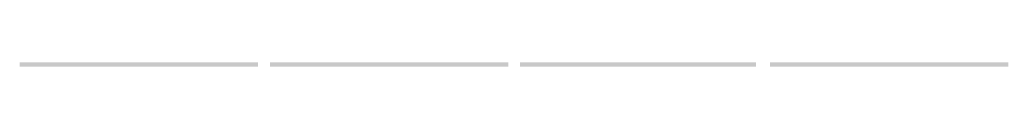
# Model space of a CAD drawing. Header units: millimetres. Extents: x -187347 to 135007, y -6415 to 292048.
# Drawn here: x -14471 to 9244, y 159879 to 159978 of the extents above; entities that cross this region are included whole.
import ezdxf

# ---------------------------------------------------------------- set-up
doc = ezdxf.new("R2010")
doc.units = ezdxf.units.MM
doc.header["$LTSCALE"] = 100
doc.layers.add('A-WALL-PATT', color=7, linetype='Continuous', lineweight=5)

msp = doc.modelspace()

# ---------------------------------------------------------------- hatches: boundary and pattern name
at = {"layer": 'A-WALL-PATT'}
h = msp.add_hatch(dxfattribs=at)
h.set_pattern_fill('FP_1015', color=256, angle=67.38013, style=0, pattern_type=2)
h.set_pattern_definition([(67.3801, (-11609.008, 159898.393), (0.00031, 50.79954), [13.208, -647.192]), (67.3801, (-11558.208, 159898.392), (0.00031, 50.79954), [13.208, -647.192]), (67.3801, (-11507.407, 159898.393), (0.00031, 50.79954), [13.208, -647.192]), (67.3801, (-11456.608, 159898.392), (0.00031, 50.79954), [13.208, -647.192]), (67.3801, (-11405.808, 159898.393), (0.00031, 50.79954), [13.208, -647.192]), (112.2491, (-11566.335, 159898.392), (0.00024, 50.80037), [12.075, -1195.427]), (112.2491, (-11515.536, 159898.393), (0.00024, 50.80037), [12.075, -1195.427]), (112.2491, (-11464.736, 159898.392), (0.00024, 50.80037), [12.075, -1195.427]), (112.2491, (-11413.936, 159898.393), (0.00024, 50.80037), [12.075, -1195.427]), (112.2491, (-11363.136, 159898.392), (0.00024, 50.80037), [12.075, -1195.427]), (112.2491, (-11312.336, 159898.393), (0.00024, 50.80037), [12.075, -1195.427]), (112.24913, (-11261.536, 159898.393), (0.00024, 50.80037), [12.075, -1195.427]), (112.24913, (-11210.736, 159898.392), (0.00024, 50.80037), [12.075, -1195.427]), (112.24913, (-11159.936, 159898.393), (0.00024, 50.80037), [12.075, -1195.427]), (247.7511, (-11579.036, 159909.569), (-0.00048, 50.80037), [12.075, -1195.427]), (247.7511, (-11528.236, 159909.568), (-0.00048, 50.80037), [12.075, -1195.427]), (247.7511, (-11477.435, 159909.569), (-0.00048, 50.80037), [12.075, -1195.427]), (247.7511, (-11426.636, 159909.568), (-0.00048, 50.80037), [12.075, -1195.427]), (247.7511, (-11375.836, 159909.569), (-0.00048, 50.80037), [12.075, -1195.427]), (247.7511, (-11325.035, 159909.568), (-0.00048, 50.80037), [12.075, -1195.427]), (247.75113, (-11274.236, 159909.569), (-0.00048, 50.80037), [12.075, -1195.427]), (247.75113, (-11223.436, 159909.568), (-0.00048, 50.80037), [12.075, -1195.427]), (247.75113, (-11172.636, 159909.569), (-0.00048, 50.80037), [12.075, -1195.427]), (292.6201, (-11596.816, 159910.584), (-0.00055, 50.79954), [13.208, -647.192]), (292.6201, (-11546.016, 159910.585), (-0.00055, 50.79954), [13.208, -647.192]), (292.6201, (-11495.215, 159910.584), (-0.00055, 50.79954), [13.208, -647.192]), (292.6201, (-11444.416, 159910.585), (-0.00055, 50.79954), [13.208, -647.192]), (292.6201, (-11393.616, 159910.584), (-0.00055, 50.79954), [13.208, -647.192]), (81.87013, (-11611.548, 159889.756), (-6.9e-05, 50.799541), [3.592, -355.618]), (68.1986, (-11611.04, 159893.312), (-0.00019, 50.80049), [5.471, -268.095]), (68.1986, (-11560.24, 159893.313), (-0.00019, 50.80049), [5.471, -268.095]), (291.8011, (-11591.736, 159898.393), (0.00043, 50.80049), [5.471, -268.095]), (291.8011, (-11540.936, 159898.392), (0.00043, 50.80049), [5.471, -268.095]), (278.13013, (-11589.704, 159893.312), (-0.00017, 50.799541), [3.592, -355.618]), (278.13013, (-11611.548, 159889.756), (-0.00017, 50.799541), [3.592, -355.618]), (296.5651, (-11611.04, 159886.2), (-0.00052, 50.79989), [3.408, -110.184]), (315.0001, (-11609.515, 159883.153), (-0.0001, 50.79997), [3.592, -68.25]), (326.3101, (-11606.976, 159880.612), (-0.00046, 50.8), [1.832, -181.33]), (326.3101, (-11556.176, 159880.613), (-0.00046, 50.8), [1.832, -181.33]), (326.3101, (-11505.376, 159880.612), (-0.00046, 50.8), [1.832, -181.33]), (341.5651, (-11605.45, 159879.596), (0.00024, 50.7998), [1.676, -158.967]), (341.5651, (-11554.65, 159879.597), (0.00024, 50.7998), [1.676, -158.967]), (341.5651, (-11503.85, 159879.596), (0.00024, 50.7998), [1.676, -158.967]), (341.5651, (-11603.928, 159879.09), (0.00024, 50.7998), [1.676, -158.967]), (341.5651, (-11553.13, 159879.09), (0.00024, 50.7998), [1.676, -158.967]), (341.5651, (-11502.33, 159879.09), (0.00024, 50.7998), [1.676, -158.967]), (0.0001, (-11602.404, 159878.58), (-0.0001, 50.8), [4.064, -46.736]), (18.4351, (-11598.34, 159878.58), (-0.0005, 50.7998), [1.676, -158.967]), (18.4351, (-11547.54, 159878.58), (-0.0005, 50.7998), [1.676, -158.967]), (18.4351, (-11496.74, 159878.58), (-0.0005, 50.7998), [1.676, -158.967]), (18.4351, (-11596.816, 159879.09), (-0.0005, 50.7998), [1.676, -158.967]), (18.4351, (-11546.016, 159879.09), (-0.0005, 50.7998), [1.676, -158.967]), (18.4351, (-11495.216, 159879.09), (-0.0005, 50.7998), [1.676, -158.967]), (33.6901, (-11595.29, 159879.596), (0.0002, 50.8), [1.832, -181.33]), (33.6901, (-11544.49, 159879.597), (0.0002, 50.8), [1.832, -181.33]), (33.6901, (-11493.69, 159879.596), (0.0002, 50.8), [1.832, -181.33]), (45.0001, (-11593.768, 159880.612), (-0.0001, 50.79997), [3.592, -68.25]), (63.4351, (-11591.228, 159883.153), (0.00028, 50.79989), [3.408, -110.184]), (81.87013, (-11589.704, 159886.2), (-6.9e-05, 50.799541), [3.592, -355.618]), (81.87013, (-11586.148, 159889.757), (-6.9e-05, 50.799541), [3.592, -355.618]), (68.1986, (-11585.64, 159893.312), (-0.00019, 50.80049), [5.471, -268.095]), (68.1986, (-11534.84, 159893.313), (-0.00019, 50.80049), [5.471, -268.095]), (291.8011, (-11566.335, 159898.392), (0.00043, 50.80049), [5.471, -268.095]), (291.8011, (-11515.536, 159898.393), (0.00043, 50.80049), [5.471, -268.095]), (278.13013, (-11564.304, 159893.313), (-0.00017, 50.799541), [3.592, -355.618]), (278.13013, (-11586.148, 159889.757), (-0.00017, 50.799541), [3.592, -355.618]), (296.5651, (-11585.64, 159886.2), (-0.00052, 50.79989), [3.408, -110.184]), (315.0001, (-11584.116, 159883.152), (-0.0001, 50.79997), [3.592, -68.25]), (326.3101, (-11581.576, 159880.612), (-0.00046, 50.8), [1.832, -181.33]), (326.3101, (-11530.775, 159880.613), (-0.00046, 50.8), [1.832, -181.33]), (326.3101, (-11479.976, 159880.612), (-0.00046, 50.8), [1.832, -181.33]), (341.5651, (-11580.05, 159879.597), (0.00024, 50.7998), [1.676, -158.967]), (341.5651, (-11529.25, 159879.596), (0.00024, 50.7998), [1.676, -158.967]), (341.5651, (-11478.45, 159879.597), (0.00024, 50.7998), [1.676, -158.967]), (341.5651, (-11578.53, 159879.09), (0.00024, 50.7998), [1.676, -158.967]), (341.5651, (-11527.73, 159879.09), (0.00024, 50.7998), [1.676, -158.967]), (341.5651, (-11476.927, 159879.09), (0.00024, 50.7998), [1.676, -158.967]), (0.0001, (-11577.004, 159878.58), (-0.0001, 50.8), [4.064, -46.736]), (18.4351, (-11572.94, 159878.58), (-0.0005, 50.7998), [1.676, -158.967]), (18.4351, (-11522.14, 159878.58), (-0.0005, 50.7998), [1.676, -158.967]), (18.4351, (-11471.34, 159878.58), (-0.0005, 50.7998), [1.676, -158.967]), (18.4351, (-11571.416, 159879.09), (-0.0005, 50.7998), [1.676, -158.967]), (18.4351, (-11520.616, 159879.09), (-0.0005, 50.7998), [1.676, -158.967]), (18.4351, (-11469.815, 159879.09), (-0.0005, 50.7998), [1.676, -158.967]), (33.6901, (-11569.892, 159879.596), (0.0002, 50.8), [1.832, -181.33]), (33.6901, (-11519.09, 159879.597), (0.0002, 50.8), [1.832, -181.33]), (33.6901, (-11468.29, 159879.596), (0.0002, 50.8), [1.832, -181.33]), (45.0001, (-11568.37, 159880.612), (-0.0001, 50.79997), [3.592, -68.25]), (63.4351, (-11565.828, 159883.153), (0.00028, 50.79989), [3.408, -110.184]), (81.87013, (-11564.304, 159886.201), (-6.9e-05, 50.799541), [3.592, -355.618]), (81.87013, (-11598.848, 159918.205), (-6.9e-05, 50.799541), [3.592, -355.618]), (63.4351, (-11598.34, 159921.76), (0.00028, 50.79989), [3.408, -110.184]), (45.0001, (-11596.816, 159924.81), (-0.0001, 50.79997), [3.592, -68.25]), (33.6901, (-11594.276, 159927.35), (0.0002, 50.8), [1.832, -181.33]), (33.6901, (-11543.476, 159927.35), (0.0002, 50.8), [1.832, -181.33]), (33.6901, (-11492.676, 159927.35), (0.0002, 50.8), [1.832, -181.33]), (18.4351, (-11592.75, 159928.365), (-0.0005, 50.7998), [1.676, -158.967]), (18.4351, (-11541.95, 159928.364), (-0.0005, 50.7998), [1.676, -158.967]), (18.4351, (-11491.15, 159928.365), (-0.0005, 50.7998), [1.676, -158.967]), (18.4351, (-11591.23, 159928.873), (-0.0005, 50.7998), [1.676, -158.967]), (18.4351, (-11540.427, 159928.87), (-0.0005, 50.7998), [1.676, -158.967]), (18.4351, (-11489.628, 159928.873), (-0.0005, 50.7998), [1.676, -158.967]), (0.0001, (-11589.703, 159929.38), (-0.0001, 50.8), [4.064, -46.736]), (341.5651, (-11585.64, 159929.38), (0.00024, 50.7998), [1.676, -158.967]), (341.5651, (-11534.84, 159929.38), (0.00024, 50.7998), [1.676, -158.967]), (341.5651, (-11484.04, 159929.38), (0.00024, 50.7998), [1.676, -158.967]), (341.5651, (-11584.116, 159928.872), (0.00024, 50.7998), [1.676, -158.967]), (341.5651, (-11533.316, 159928.873), (0.00024, 50.7998), [1.676, -158.967]), (341.5651, (-11482.516, 159928.87), (0.00024, 50.7998), [1.676, -158.967]), (326.3101, (-11582.592, 159928.364), (-0.00046, 50.8), [1.832, -181.33]), (326.3101, (-11531.79, 159928.365), (-0.00046, 50.8), [1.832, -181.33]), (326.3101, (-11480.99, 159928.364), (-0.00046, 50.8), [1.832, -181.33]), (315.0001, (-11581.068, 159927.35), (-0.0001, 50.79997), [3.592, -68.25]), (296.5651, (-11578.528, 159924.809), (-0.00052, 50.79989), [3.408, -110.184]), (278.13013, (-11577.004, 159921.761), (-0.00017, 50.799541), [3.592, -355.618]), (278.13013, (-11598.848, 159918.205), (-0.00017, 50.799541), [3.592, -355.618]), (290.5561, (-11598.34, 159914.649), (-0.00031, 50.80042), [4.34, -429.695]), (290.5561, (-11547.54, 159914.649), (-0.00031, 50.80042), [4.34, -429.695]), (290.55613, (-11496.74, 159914.648), (-0.00031, 50.80042), [4.34, -429.695]), (68.1986, (-11579.036, 159909.569), (-0.00019, 50.80049), [5.471, -268.095]), (68.1986, (-11528.236, 159909.568), (-0.00019, 50.80049), [5.471, -268.095]), (81.87013, (-11577.0035, 159914.649), (-6.9e-05, 50.799541), [3.592, -355.618]), (0.0001, (-11613.07, 159929.38), (-0.0001, 50.8), [2.032, -48.768]), (341.5651, (-11611.04, 159929.38), (0.00024, 50.7998), [1.676, -158.967]), (341.5651, (-11560.24, 159929.38), (0.00024, 50.7998), [1.676, -158.967]), (341.5651, (-11509.44, 159929.38), (0.00024, 50.7998), [1.676, -158.967]), (341.5651, (-11609.516, 159928.873), (0.00024, 50.7998), [1.676, -158.967]), (341.5651, (-11558.716, 159928.87), (0.00024, 50.7998), [1.676, -158.967]), (341.5651, (-11507.915, 159928.873), (0.00024, 50.7998), [1.676, -158.967]), (326.3101, (-11607.99, 159928.364), (-0.00046, 50.8), [1.832, -181.33]), (326.3101, (-11557.19, 159928.365), (-0.00046, 50.8), [1.832, -181.33]), (326.3101, (-11506.39, 159928.364), (-0.00046, 50.8), [1.832, -181.33]), (315.0001, (-11606.468, 159927.348), (-0.0001, 50.79997), [3.592, -68.25]), (296.5651, (-11603.928, 159924.809), (-0.00052, 50.79989), [3.408, -110.184]), (278.13013, (-11602.404, 159921.76), (-0.00017, 50.799541), [3.592, -355.618]), (69.4441, (-11603.928, 159910.585), (7e-05, 50.80042), [4.34, -429.695]), (69.4441, (-11553.128, 159910.584), (7e-05, 50.80042), [4.34, -429.695]), (69.44413, (-11502.327, 159910.585), (7e-05, 50.80042), [4.34, -429.695]), (81.87013, (-11602.404, 159914.648), (-6.9e-05, 50.799541), [3.592, -355.618]), (81.87013, (-11573.4474, 159918.2045), (-6.9e-05, 50.799541), [3.592, -355.618]), (63.4351, (-11572.94, 159921.76), (0.00028, 50.79989), [3.408, -110.184]), (45.0001, (-11571.416, 159924.81), (-0.0001, 50.79997), [3.592, -68.25]), (33.6901, (-11568.876, 159927.35), (0.0002, 50.8), [1.832, -181.33]), (33.6901, (-11518.076, 159927.35), (0.0002, 50.8), [1.832, -181.33]), (33.6901, (-11467.275, 159927.35), (0.0002, 50.8), [1.832, -181.33]), (18.4351, (-11567.35, 159928.365), (-0.0005, 50.7998), [1.676, -158.967]), (18.4351, (-11516.55, 159928.364), (-0.0005, 50.7998), [1.676, -158.967]), (18.4351, (-11465.75, 159928.365), (-0.0005, 50.7998), [1.676, -158.967]), (18.4351, (-11565.83, 159928.873), (-0.0005, 50.7998), [1.676, -158.967]), (18.4351, (-11515.03, 159928.87), (-0.0005, 50.7998), [1.676, -158.967]), (18.4351, (-11464.23, 159928.873), (-0.0005, 50.7998), [1.676, -158.967]), (0.0001, (-11564.304, 159929.38), (-0.0001, 50.8), [2.032, -48.768]), (278.13013, (-11573.4474, 159918.2045), (-0.00017, 50.799541), [3.592, -355.618]), (291.8011, (-11572.94, 159914.649), (0.00043, 50.80049), [5.471, -268.095]), (291.8011, (-11522.14, 159914.648), (0.00043, 50.80049), [5.471, -268.095])])
h.paths.add_polyline_path([(-14470.6, 159879.4), (-8756.4, 159879.4), (-8756.4, 159977.8), (-14470.6, 159977.8), (-14470.6, 159948.5)])
h = msp.add_hatch(dxfattribs=at)
h.set_pattern_fill('FP_1014', color=256, angle=67.38013, style=0, pattern_type=2)
h.set_pattern_definition([(67.3801, (-5606.508, 159898.393), (0.00031, 50.79954), [13.208, -647.192]), (67.3801, (-5555.708, 159898.392), (0.00031, 50.79954), [13.208, -647.192]), (67.3801, (-5504.908, 159898.393), (0.00031, 50.79954), [13.208, -647.192]), (67.3801, (-5454.108, 159898.392), (0.00031, 50.79954), [13.208, -647.192]), (67.3801, (-5403.308, 159898.393), (0.00031, 50.79954), [13.208, -647.192]), (112.2491, (-5563.836, 159898.392), (0.00024, 50.80037), [12.075, -1195.427]), (112.2491, (-5513.036, 159898.393), (0.00024, 50.80037), [12.075, -1195.427]), (112.2491, (-5462.236, 159898.393), (0.00024, 50.80037), [12.075, -1195.427]), (112.2491, (-5411.436, 159898.392), (0.00024, 50.80037), [12.075, -1195.427]), (112.2491, (-5360.636, 159898.393), (0.00024, 50.80037), [12.075, -1195.427]), (112.2491, (-5309.836, 159898.392), (0.00024, 50.80037), [12.075, -1195.427]), (112.24913, (-5259.035, 159898.392), (0.00024, 50.80037), [12.075, -1195.427]), (112.24913, (-5208.236, 159898.392), (0.00024, 50.80037), [12.075, -1195.427]), (112.24913, (-5157.436, 159898.393), (0.00024, 50.80037), [12.075, -1195.427]), (247.7511, (-5576.536, 159909.569), (-0.00048, 50.80037), [12.075, -1195.427]), (247.7511, (-5525.736, 159909.568), (-0.00048, 50.80037), [12.075, -1195.427]), (247.7511, (-5474.936, 159909.569), (-0.00048, 50.80037), [12.075, -1195.427]), (247.7511, (-5424.136, 159909.568), (-0.00048, 50.80037), [12.075, -1195.427]), (247.7511, (-5373.336, 159909.569), (-0.00048, 50.80037), [12.075, -1195.427]), (247.7511, (-5322.536, 159909.568), (-0.00048, 50.80037), [12.075, -1195.427]), (247.75113, (-5271.736, 159909.569), (-0.00048, 50.80037), [12.075, -1195.427]), (247.75113, (-5220.936, 159909.569), (-0.00048, 50.80037), [12.075, -1195.427]), (247.75113, (-5170.136, 159909.568), (-0.00048, 50.80037), [12.075, -1195.427]), (292.6201, (-5594.316, 159910.584), (-0.00055, 50.79954), [13.208, -647.192]), (292.6201, (-5543.516, 159910.585), (-0.00055, 50.79954), [13.208, -647.192]), (292.6201, (-5492.716, 159910.584), (-0.00055, 50.79954), [13.208, -647.192]), (292.6201, (-5441.916, 159910.585), (-0.00055, 50.79954), [13.208, -647.192]), (292.6201, (-5391.116, 159910.585), (-0.00055, 50.79954), [13.208, -647.192]), (81.87013, (-5609.048, 159889.7564), (-6.9e-05, 50.799541), [3.592, -355.618]), (68.1986, (-5608.54, 159893.313), (-0.00019, 50.80049), [5.471, -268.095]), (68.1986, (-5557.74, 159893.312), (-0.00019, 50.80049), [5.471, -268.095]), (291.8011, (-5589.235, 159898.392), (0.00043, 50.80049), [5.471, -268.095]), (291.8011, (-5538.436, 159898.392), (0.00043, 50.80049), [5.471, -268.095]), (278.13013, (-5587.204, 159893.3124), (-0.00017, 50.799541), [3.592, -355.618]), (278.13013, (-5609.048, 159889.7564), (-0.00017, 50.799541), [3.592, -355.618]), (296.5651, (-5608.54, 159886.2), (-0.00052, 50.79989), [3.408, -110.184]), (315.0001, (-5607.016, 159883.153), (-0.0001, 50.79997), [3.592, -68.25]), (326.3101, (-5604.476, 159880.613), (-0.00046, 50.8), [1.832, -181.33]), (326.3101, (-5553.676, 159880.61), (-0.00046, 50.8), [1.832, -181.33]), (326.3101, (-5502.876, 159880.613), (-0.00046, 50.8), [1.832, -181.33]), (341.5651, (-5602.95, 159879.596), (0.00024, 50.7998), [1.676, -158.967]), (341.5651, (-5552.15, 159879.597), (0.00024, 50.7998), [1.676, -158.967]), (341.5651, (-5501.35, 159879.596), (0.00024, 50.7998), [1.676, -158.967]), (341.5651, (-5601.43, 159879.09), (0.00024, 50.7998), [1.676, -158.967]), (341.5651, (-5550.63, 159879.09), (0.00024, 50.7998), [1.676, -158.967]), (341.5651, (-5499.83, 159879.09), (0.00024, 50.7998), [1.676, -158.967]), (0.0001, (-5599.904, 159878.58), (-0.0001, 50.8), [4.064, -46.736]), (18.4351, (-5595.84, 159878.58), (-0.0005, 50.7998), [1.676, -158.967]), (18.4351, (-5545.04, 159878.58), (-0.0005, 50.7998), [1.676, -158.967]), (18.4351, (-5494.24, 159878.58), (-0.0005, 50.7998), [1.676, -158.967]), (18.4351, (-5594.316, 159879.09), (-0.0005, 50.7998), [1.676, -158.967]), (18.4351, (-5543.516, 159879.09), (-0.0005, 50.7998), [1.676, -158.967]), (18.4351, (-5492.715, 159879.09), (-0.0005, 50.7998), [1.676, -158.967]), (33.6901, (-5592.792, 159879.597), (0.0002, 50.8), [1.832, -181.33]), (33.6901, (-5541.99, 159879.596), (0.0002, 50.8), [1.832, -181.33]), (33.6901, (-5491.19, 159879.597), (0.0002, 50.8), [1.832, -181.33]), (45.0001, (-5591.268, 159880.613), (-0.0001, 50.79997), [3.592, -68.25]), (63.4351, (-5588.728, 159883.153), (0.00028, 50.79989), [3.408, -110.184]), (81.87013, (-5587.2044, 159886.2005), (-6.9e-05, 50.799541), [3.592, -355.618]), (81.87013, (-5583.648, 159889.756), (-6.9e-05, 50.799541), [3.592, -355.618]), (68.1986, (-5583.14, 159893.312), (-0.00019, 50.80049), [5.471, -268.095]), (68.1986, (-5532.34, 159893.313), (-0.00019, 50.80049), [5.471, -268.095]), (291.8011, (-5563.836, 159898.392), (0.00043, 50.80049), [5.471, -268.095]), (291.8011, (-5513.036, 159898.393), (0.00043, 50.80049), [5.471, -268.095]), (278.13013, (-5561.804, 159893.312), (-0.00017, 50.799541), [3.592, -355.618]), (278.13013, (-5583.648, 159889.756), (-0.00017, 50.799541), [3.592, -355.618]), (296.5651, (-5583.14, 159886.2), (-0.00052, 50.79989), [3.408, -110.184]), (315.0001, (-5581.616, 159883.153), (-0.0001, 50.79997), [3.592, -68.25]), (326.3101, (-5579.076, 159880.612), (-0.00046, 50.8), [1.832, -181.33]), (326.3101, (-5528.276, 159880.613), (-0.00046, 50.8), [1.832, -181.33]), (326.3101, (-5477.476, 159880.612), (-0.00046, 50.8), [1.832, -181.33]), (341.5651, (-5577.55, 159879.597), (0.00024, 50.7998), [1.676, -158.967]), (341.5651, (-5526.75, 159879.597), (0.00024, 50.7998), [1.676, -158.967]), (341.5651, (-5475.95, 159879.596), (0.00024, 50.7998), [1.676, -158.967]), (341.5651, (-5576.03, 159879.09), (0.00024, 50.7998), [1.676, -158.967]), (341.5651, (-5525.23, 159879.09), (0.00024, 50.7998), [1.676, -158.967]), (341.5651, (-5474.428, 159879.09), (0.00024, 50.7998), [1.676, -158.967]), (0.0001, (-5574.504, 159878.58), (-0.0001, 50.8), [4.064, -46.736]), (18.4351, (-5570.44, 159878.58), (-0.0005, 50.7998), [1.676, -158.967]), (18.4351, (-5519.64, 159878.58), (-0.0005, 50.7998), [1.676, -158.967]), (18.4351, (-5468.84, 159878.58), (-0.0005, 50.7998), [1.676, -158.967]), (18.4351, (-5568.916, 159879.09), (-0.0005, 50.7998), [1.676, -158.967]), (18.4351, (-5518.116, 159879.09), (-0.0005, 50.7998), [1.676, -158.967]), (18.4351, (-5467.316, 159879.09), (-0.0005, 50.7998), [1.676, -158.967]), (33.6901, (-5567.392, 159879.596), (0.0002, 50.8), [1.832, -181.33]), (33.6901, (-5516.59, 159879.597), (0.0002, 50.8), [1.832, -181.33]), (33.6901, (-5465.79, 159879.596), (0.0002, 50.8), [1.832, -181.33]), (45.0001, (-5565.87, 159880.612), (-0.0001, 50.79997), [3.592, -68.25]), (63.4351, (-5563.328, 159883.153), (0.00028, 50.79989), [3.408, -110.184]), (81.87013, (-5561.804, 159886.2), (-6.9e-05, 50.799541), [3.592, -355.618]), (81.87013, (-5596.348, 159918.204), (-6.9e-05, 50.799541), [3.592, -355.618]), (63.4351, (-5595.84, 159921.76), (0.00028, 50.79989), [3.408, -110.184]), (45.0001, (-5594.316, 159924.81), (-0.0001, 50.79997), [3.592, -68.25]), (33.6901, (-5591.776, 159927.35), (0.0002, 50.8), [1.832, -181.33]), (33.6901, (-5540.976, 159927.35), (0.0002, 50.8), [1.832, -181.33]), (33.6901, (-5490.176, 159927.35), (0.0002, 50.8), [1.832, -181.33]), (18.4351, (-5590.25, 159928.365), (-0.0005, 50.7998), [1.676, -158.967]), (18.4351, (-5539.45, 159928.365), (-0.0005, 50.7998), [1.676, -158.967]), (18.4351, (-5488.65, 159928.364), (-0.0005, 50.7998), [1.676, -158.967]), (18.4351, (-5588.73, 159928.873), (-0.0005, 50.7998), [1.676, -158.967]), (18.4351, (-5537.93, 159928.87), (-0.0005, 50.7998), [1.676, -158.967]), (18.4351, (-5487.13, 159928.873), (-0.0005, 50.7998), [1.676, -158.967]), (0.0001, (-5587.204, 159929.38), (-0.0001, 50.8), [4.064, -46.736]), (341.5651, (-5583.14, 159929.38), (0.00024, 50.7998), [1.676, -158.967]), (341.5651, (-5532.34, 159929.38), (0.00024, 50.7998), [1.676, -158.967]), (341.5651, (-5481.54, 159929.38), (0.00024, 50.7998), [1.676, -158.967]), (341.5651, (-5581.616, 159928.873), (0.00024, 50.7998), [1.676, -158.967]), (341.5651, (-5530.816, 159928.87), (0.00024, 50.7998), [1.676, -158.967]), (341.5651, (-5480.016, 159928.873), (0.00024, 50.7998), [1.676, -158.967]), (326.3101, (-5580.092, 159928.364), (-0.00046, 50.8), [1.832, -181.33]), (326.3101, (-5529.29, 159928.365), (-0.00046, 50.8), [1.832, -181.33]), (326.3101, (-5478.49, 159928.364), (-0.00046, 50.8), [1.832, -181.33]), (315.0001, (-5578.568, 159927.35), (-0.0001, 50.79997), [3.592, -68.25]), (296.5651, (-5576.027, 159924.808), (-0.00052, 50.79989), [3.408, -110.184]), (278.13013, (-5574.504, 159921.76), (-0.00017, 50.799541), [3.592, -355.618]), (278.13013, (-5596.348, 159918.204), (-0.00017, 50.799541), [3.592, -355.618]), (290.5561, (-5595.84, 159914.648), (-0.00031, 50.80042), [4.34, -429.695]), (290.5561, (-5545.04, 159914.648), (-0.00031, 50.80042), [4.34, -429.695]), (290.55613, (-5494.24, 159914.648), (-0.00031, 50.80042), [4.34, -429.695]), (68.1986, (-5576.536, 159909.569), (-0.00019, 50.80049), [5.471, -268.095]), (68.1986, (-5525.736, 159909.568), (-0.00019, 50.80049), [5.471, -268.095]), (81.87013, (-5574.504, 159914.649), (-6.9e-05, 50.799541), [3.592, -355.618]), (0.0001, (-5610.57, 159929.38), (-0.0001, 50.8), [2.032, -48.768]), (341.5651, (-5608.54, 159929.38), (0.00024, 50.7998), [1.676, -158.967]), (341.5651, (-5557.74, 159929.38), (0.00024, 50.7998), [1.676, -158.967]), (341.5651, (-5506.94, 159929.38), (0.00024, 50.7998), [1.676, -158.967]), (341.5651, (-5607.016, 159928.873), (0.00024, 50.7998), [1.676, -158.967]), (341.5651, (-5556.216, 159928.872), (0.00024, 50.7998), [1.676, -158.967]), (341.5651, (-5505.416, 159928.873), (0.00024, 50.7998), [1.676, -158.967]), (326.3101, (-5605.492, 159928.365), (-0.00046, 50.8), [1.832, -181.33]), (326.3101, (-5554.69, 159928.364), (-0.00046, 50.8), [1.832, -181.33]), (326.3101, (-5503.89, 159928.365), (-0.00046, 50.8), [1.832, -181.33]), (315.0001, (-5603.968, 159927.348), (-0.0001, 50.79997), [3.592, -68.25]), (296.5651, (-5601.428, 159924.81), (-0.00052, 50.79989), [3.408, -110.184]), (278.13013, (-5599.9044, 159921.7605), (-0.00017, 50.799541), [3.592, -355.618]), (69.4441, (-5601.428, 159910.585), (7e-05, 50.80042), [4.34, -429.695]), (69.4441, (-5550.628, 159910.584), (7e-05, 50.80042), [4.34, -429.695]), (69.44413, (-5499.828, 159910.585), (7e-05, 50.80042), [4.34, -429.695]), (81.87013, (-5599.904, 159914.648), (-6.9e-05, 50.799541), [3.592, -355.618]), (81.87013, (-5570.9475, 159918.205), (-6.9e-05, 50.799541), [3.592, -355.618]), (63.4351, (-5570.44, 159921.76), (0.00028, 50.79989), [3.408, -110.184]), (45.0001, (-5568.916, 159924.81), (-0.0001, 50.79997), [3.592, -68.25]), (33.6901, (-5566.376, 159927.35), (0.0002, 50.8), [1.832, -181.33]), (33.6901, (-5515.576, 159927.35), (0.0002, 50.8), [1.832, -181.33]), (33.6901, (-5464.776, 159927.35), (0.0002, 50.8), [1.832, -181.33]), (18.4351, (-5564.85, 159928.365), (-0.0005, 50.7998), [1.676, -158.967]), (18.4351, (-5514.05, 159928.364), (-0.0005, 50.7998), [1.676, -158.967]), (18.4351, (-5463.25, 159928.365), (-0.0005, 50.7998), [1.676, -158.967]), (18.4351, (-5563.327, 159928.872), (-0.0005, 50.7998), [1.676, -158.967]), (18.4351, (-5512.53, 159928.87), (-0.0005, 50.7998), [1.676, -158.967]), (18.4351, (-5461.73, 159928.873), (-0.0005, 50.7998), [1.676, -158.967]), (0.0001, (-5561.804, 159929.38), (-0.0001, 50.8), [2.032, -48.768]), (278.13013, (-5570.9475, 159918.205), (-0.00017, 50.799541), [3.592, -355.618]), (291.8011, (-5570.44, 159914.649), (0.00043, 50.80049), [5.471, -268.095]), (291.8011, (-5519.64, 159914.648), (0.00043, 50.80049), [5.471, -268.095])])
h.paths.add_polyline_path([(-2854.8, 159879.4), (-2750.6, 159879.4), (-2750.6, 159977.8), (-8470.6, 159977.8), (-8470.6, 159879.4), (-2899.2, 159879.4)])
h = msp.add_hatch(dxfattribs=at)
h.set_pattern_fill('FP_1020', color=256, angle=67.38013, style=0, pattern_type=2)
h.set_pattern_definition([(67.3801, (363.492, 159898.393), (0.00031, 50.79954), [13.208, -647.192]), (67.3801, (414.292, 159898.392), (0.00031, 50.79954), [13.208, -647.192]), (67.3801, (465.092, 159898.393), (0.00031, 50.79954), [13.208, -647.192]), (67.3801, (515.892, 159898.393), (0.00031, 50.79954), [13.208, -647.192]), (67.3801, (566.693, 159898.393), (0.00031, 50.79954), [13.208, -647.192]), (112.2491, (406.164, 159898.392), (0.00024, 50.80037), [12.075, -1195.427]), (112.2491, (456.964, 159898.392), (0.00024, 50.80037), [12.075, -1195.427]), (112.2491, (507.765, 159898.392), (0.00024, 50.80037), [12.075, -1195.427]), (112.2491, (558.564, 159898.392), (0.00024, 50.80037), [12.075, -1195.427]), (112.2491, (609.364, 159898.393), (0.00024, 50.80037), [12.075, -1195.427]), (112.2491, (660.164, 159898.392), (0.00024, 50.80037), [12.075, -1195.427]), (112.2491, (710.964, 159898.393), (0.00024, 50.80037), [12.075, -1195.427]), (112.24913, (761.764, 159898.392), (0.00024, 50.80037), [12.075, -1195.427]), (112.24913, (812.564, 159898.393), (0.00024, 50.80037), [12.075, -1195.427]), (247.7511, (393.464, 159909.569), (-0.00048, 50.80037), [12.075, -1195.427]), (247.7511, (444.264, 159909.568), (-0.00048, 50.80037), [12.075, -1195.427]), (247.7511, (495.064, 159909.569), (-0.00048, 50.80037), [12.075, -1195.427]), (247.7511, (545.864, 159909.569), (-0.00048, 50.80037), [12.075, -1195.427]), (247.7511, (596.665, 159909.569), (-0.00048, 50.80037), [12.075, -1195.427]), (247.7511, (647.464, 159909.568), (-0.00048, 50.80037), [12.075, -1195.427]), (247.7511, (698.264, 159909.568), (-0.00048, 50.80037), [12.075, -1195.427]), (247.75113, (749.065, 159909.568), (-0.00048, 50.80037), [12.075, -1195.427]), (247.75113, (799.864, 159909.568), (-0.00048, 50.80037), [12.075, -1195.427]), (292.6201, (375.684, 159910.585), (-0.00055, 50.79954), [13.208, -647.192]), (292.6201, (426.485, 159910.585), (-0.00055, 50.79954), [13.208, -647.192]), (292.6201, (477.284, 159910.584), (-0.00055, 50.79954), [13.208, -647.192]), (292.6201, (528.084, 159910.584), (-0.00055, 50.79954), [13.208, -647.192]), (292.6201, (578.885, 159910.584), (-0.00055, 50.79954), [13.208, -647.192]), (81.87013, (360.952, 159889.7566), (-6.9e-05, 50.799541), [3.592, -355.618]), (68.1986, (361.46, 159893.312), (-0.00019, 50.80049), [5.471, -268.095]), (68.1986, (412.26, 159893.312), (-0.00019, 50.80049), [5.471, -268.095]), (291.8011, (380.764, 159898.393), (0.00043, 50.80049), [5.471, -268.095]), (291.8011, (431.564, 159898.392), (0.00043, 50.80049), [5.471, -268.095]), (278.13013, (382.796, 159893.3126), (-0.00017, 50.799541), [3.592, -355.618]), (278.13013, (360.952, 159889.7566), (-0.00017, 50.799541), [3.592, -355.618]), (296.5651, (361.46, 159886.2), (-0.00052, 50.79989), [3.408, -110.184]), (315.0001, (362.984, 159883.153), (-0.0001, 50.79997), [3.592, -68.25]), (326.3101, (365.525, 159880.612), (-0.00046, 50.8), [1.832, -181.33]), (326.3101, (416.324, 159880.61), (-0.00046, 50.8), [1.832, -181.33]), (326.3101, (467.124, 159880.613), (-0.00046, 50.8), [1.832, -181.33]), (341.5651, (367.05, 159879.596), (0.00024, 50.7998), [1.676, -158.967]), (341.5651, (417.85, 159879.597), (0.00024, 50.7998), [1.676, -158.967]), (341.5651, (468.65, 159879.596), (0.00024, 50.7998), [1.676, -158.967]), (341.5651, (368.57, 159879.09), (0.00024, 50.7998), [1.676, -158.967]), (341.5651, (419.373, 159879.09), (0.00024, 50.7998), [1.676, -158.967]), (341.5651, (470.17, 159879.09), (0.00024, 50.7998), [1.676, -158.967]), (0.0001, (370.096, 159878.58), (-0.0001, 50.8), [4.064, -46.736]), (18.4351, (374.16, 159878.58), (-0.0005, 50.7998), [1.676, -158.967]), (18.4351, (424.96, 159878.58), (-0.0005, 50.7998), [1.676, -158.967]), (18.4351, (475.76, 159878.58), (-0.0005, 50.7998), [1.676, -158.967]), (18.4351, (375.684, 159879.09), (-0.0005, 50.7998), [1.676, -158.967]), (18.4351, (426.484, 159879.09), (-0.0005, 50.7998), [1.676, -158.967]), (18.4351, (477.284, 159879.09), (-0.0005, 50.7998), [1.676, -158.967]), (33.6901, (377.21, 159879.596), (0.0002, 50.8), [1.832, -181.33]), (33.6901, (428.01, 159879.596), (0.0002, 50.8), [1.832, -181.33]), (33.6901, (478.81, 159879.597), (0.0002, 50.8), [1.832, -181.33]), (45.0001, (378.733, 159880.612), (-0.0001, 50.79997), [3.592, -68.25]), (63.4351, (381.272, 159883.152), (0.00028, 50.79989), [3.408, -110.184]), (81.87013, (382.7964, 159886.2), (-6.9e-05, 50.799541), [3.592, -355.618]), (81.87013, (386.3516, 159889.7564), (-6.9e-05, 50.799541), [3.592, -355.618]), (68.1986, (386.86, 159893.312), (-0.00019, 50.80049), [5.471, -268.095]), (68.1986, (437.66, 159893.313), (-0.00019, 50.80049), [5.471, -268.095]), (291.8011, (406.164, 159898.392), (0.00043, 50.80049), [5.471, -268.095]), (291.8011, (456.964, 159898.392), (0.00043, 50.80049), [5.471, -268.095]), (278.13013, (408.1956, 159893.3124), (-0.00017, 50.799541), [3.592, -355.618]), (278.13013, (386.3516, 159889.7564), (-0.00017, 50.799541), [3.592, -355.618]), (296.5651, (386.86, 159886.2), (-0.00052, 50.79989), [3.408, -110.184]), (315.0001, (388.384, 159883.153), (-0.0001, 50.79997), [3.592, -68.25]), (326.3101, (390.924, 159880.612), (-0.00046, 50.8), [1.832, -181.33]), (326.3101, (441.724, 159880.613), (-0.00046, 50.8), [1.832, -181.33]), (326.3101, (492.524, 159880.613), (-0.00046, 50.8), [1.832, -181.33]), (341.5651, (392.45, 159879.596), (0.00024, 50.7998), [1.676, -158.967]), (341.5651, (443.25, 159879.596), (0.00024, 50.7998), [1.676, -158.967]), (341.5651, (494.05, 159879.596), (0.00024, 50.7998), [1.676, -158.967]), (341.5651, (393.97, 159879.09), (0.00024, 50.7998), [1.676, -158.967]), (341.5651, (444.77, 159879.09), (0.00024, 50.7998), [1.676, -158.967]), (341.5651, (495.57, 159879.09), (0.00024, 50.7998), [1.676, -158.967]), (0.0001, (395.497, 159878.58), (-0.0001, 50.8), [4.064, -46.736]), (18.4351, (399.56, 159878.58), (-0.0005, 50.7998), [1.676, -158.967]), (18.4351, (450.36, 159878.58), (-0.0005, 50.7998), [1.676, -158.967]), (18.4351, (501.16, 159878.58), (-0.0005, 50.7998), [1.676, -158.967]), (18.4351, (401.084, 159879.09), (-0.0005, 50.7998), [1.676, -158.967]), (18.4351, (451.885, 159879.09), (-0.0005, 50.7998), [1.676, -158.967]), (18.4351, (502.684, 159879.09), (-0.0005, 50.7998), [1.676, -158.967]), (33.6901, (402.61, 159879.596), (0.0002, 50.8), [1.832, -181.33]), (33.6901, (453.41, 159879.597), (0.0002, 50.8), [1.832, -181.33]), (33.6901, (504.208, 159879.597), (0.0002, 50.8), [1.832, -181.33]), (45.0001, (404.132, 159880.612), (-0.0001, 50.79997), [3.592, -68.25]), (63.4351, (406.672, 159883.153), (0.00028, 50.79989), [3.408, -110.184]), (81.87013, (408.196, 159886.2), (-6.9e-05, 50.799541), [3.592, -355.618]), (81.87013, (373.652, 159918.204), (-6.9e-05, 50.799541), [3.592, -355.618]), (63.4351, (374.16, 159921.76), (0.00028, 50.79989), [3.408, -110.184]), (45.0001, (375.685, 159924.81), (-0.0001, 50.79997), [3.592, -68.25]), (33.6901, (378.224, 159927.35), (0.0002, 50.8), [1.832, -181.33]), (33.6901, (429.025, 159927.35), (0.0002, 50.8), [1.832, -181.33]), (33.6901, (479.824, 159927.35), (0.0002, 50.8), [1.832, -181.33]), (18.4351, (379.75, 159928.364), (-0.0005, 50.7998), [1.676, -158.967]), (18.4351, (430.55, 159928.364), (-0.0005, 50.7998), [1.676, -158.967]), (18.4351, (481.35, 159928.364), (-0.0005, 50.7998), [1.676, -158.967]), (18.4351, (381.273, 159928.873), (-0.0005, 50.7998), [1.676, -158.967]), (18.4351, (432.07, 159928.872), (-0.0005, 50.7998), [1.676, -158.967]), (18.4351, (482.87, 159928.87), (-0.0005, 50.7998), [1.676, -158.967]), (0.0001, (382.796, 159929.38), (-0.0001, 50.8), [4.064, -46.736]), (341.5651, (386.86, 159929.38), (0.00024, 50.7998), [1.676, -158.967]), (341.5651, (437.66, 159929.38), (0.00024, 50.7998), [1.676, -158.967]), (341.5651, (488.46, 159929.38), (0.00024, 50.7998), [1.676, -158.967]), (341.5651, (388.385, 159928.87), (0.00024, 50.7998), [1.676, -158.967]), (341.5651, (439.184, 159928.87), (0.00024, 50.7998), [1.676, -158.967]), (341.5651, (489.984, 159928.873), (0.00024, 50.7998), [1.676, -158.967]), (326.3101, (389.91, 159928.364), (-0.00046, 50.8), [1.832, -181.33]), (326.3101, (440.71, 159928.365), (-0.00046, 50.8), [1.832, -181.33]), (326.3101, (491.508, 159928.365), (-0.00046, 50.8), [1.832, -181.33]), (315.0001, (391.43, 159927.348), (-0.0001, 50.79997), [3.592, -68.25]), (296.5651, (393.972, 159924.809), (-0.00052, 50.79989), [3.408, -110.184]), (278.13013, (395.496, 159921.76), (-0.00017, 50.799541), [3.592, -355.618]), (278.13013, (373.652, 159918.204), (-0.00017, 50.799541), [3.592, -355.618]), (290.5561, (374.16, 159914.648), (-0.00031, 50.80042), [4.34, -429.695]), (290.5561, (424.96, 159914.649), (-0.00031, 50.80042), [4.34, -429.695]), (290.5561, (475.76, 159914.648), (-0.00031, 50.80042), [4.34, -429.695]), (68.1986, (393.464, 159909.569), (-0.00019, 50.80049), [5.471, -268.095]), (68.1986, (444.264, 159909.568), (-0.00019, 50.80049), [5.471, -268.095]), (81.87013, (395.496, 159914.648), (-6.9e-05, 50.799541), [3.592, -355.618]), (0.0001, (359.43, 159929.38), (-0.0001, 50.8), [2.032, -48.768]), (341.5651, (361.46, 159929.38), (0.00024, 50.7998), [1.676, -158.967]), (341.5651, (412.26, 159929.38), (0.00024, 50.7998), [1.676, -158.967]), (341.5651, (463.06, 159929.38), (0.00024, 50.7998), [1.676, -158.967]), (341.5651, (362.984, 159928.873), (0.00024, 50.7998), [1.676, -158.967]), (341.5651, (413.784, 159928.87), (0.00024, 50.7998), [1.676, -158.967]), (341.5651, (464.584, 159928.873), (0.00024, 50.7998), [1.676, -158.967]), (326.3101, (364.51, 159928.364), (-0.00046, 50.8), [1.832, -181.33]), (326.3101, (415.31, 159928.364), (-0.00046, 50.8), [1.832, -181.33]), (326.3101, (466.11, 159928.365), (-0.00046, 50.8), [1.832, -181.33]), (315.0001, (366.032, 159927.35), (-0.0001, 50.79997), [3.592, -68.25]), (296.5651, (368.573, 159924.809), (-0.00052, 50.79989), [3.408, -110.184]), (278.13013, (370.0964, 159921.76), (-0.00017, 50.799541), [3.592, -355.618]), (69.4441, (368.572, 159910.585), (7e-05, 50.80042), [4.34, -429.695]), (69.4441, (419.372, 159910.584), (7e-05, 50.80042), [4.34, -429.695]), (69.4441, (470.172, 159910.585), (7e-05, 50.80042), [4.34, -429.695]), (81.87013, (370.096, 159914.648), (-6.9e-05, 50.799541), [3.592, -355.618]), (81.87013, (399.052, 159918.205), (-6.9e-05, 50.799541), [3.592, -355.618]), (63.4351, (399.56, 159921.76), (0.00028, 50.79989), [3.408, -110.184]), (45.0001, (401.084, 159924.81), (-0.0001, 50.79997), [3.592, -68.25]), (33.6901, (403.624, 159927.35), (0.0002, 50.8), [1.832, -181.33]), (33.6901, (454.424, 159927.35), (0.0002, 50.8), [1.832, -181.33]), (33.6901, (505.224, 159927.35), (0.0002, 50.8), [1.832, -181.33]), (18.4351, (405.15, 159928.365), (-0.0005, 50.7998), [1.676, -158.967]), (18.4351, (455.95, 159928.364), (-0.0005, 50.7998), [1.676, -158.967]), (18.4351, (506.75, 159928.365), (-0.0005, 50.7998), [1.676, -158.967]), (18.4351, (406.672, 159928.873), (-0.0005, 50.7998), [1.676, -158.967]), (18.4351, (457.47, 159928.87), (-0.0005, 50.7998), [1.676, -158.967]), (18.4351, (508.27, 159928.873), (-0.0005, 50.7998), [1.676, -158.967]), (0.0001, (408.196, 159929.38), (-0.0001, 50.8), [2.032, -48.768]), (278.13013, (399.052, 159918.205), (-0.00017, 50.799541), [3.592, -355.618]), (291.8011, (399.56, 159914.649), (0.00043, 50.80049), [5.471, -268.095]), (291.8011, (450.36, 159914.648), (0.00043, 50.80049), [5.471, -268.095])])
h.paths.add_polyline_path([(63.3, 159879.4), (3189.4, 159879.4), (3189.4, 159977.8), (-2470.6, 159977.8), (-2470.6, 159879.4), (-1418, 159879.4)])
h = msp.add_hatch(dxfattribs=at)
h.set_pattern_fill('FP_1378', color=256, angle=67.38013, style=0, pattern_type=2)
h.set_pattern_definition([(67.3801, (6390.993, 159898.392), (0.00031, 50.79954), [13.208, -647.192]), (67.3801, (6441.792, 159898.392), (0.00031, 50.79954), [13.208, -647.192]), (67.3801, (6492.592, 159898.393), (0.00031, 50.79954), [13.208, -647.192]), (67.3801, (6543.392, 159898.392), (0.00031, 50.79954), [13.208, -647.192]), (67.3801, (6594.192, 159898.393), (0.00031, 50.79954), [13.208, -647.192]), (112.2491, (6433.664, 159898.392), (0.00024, 50.80037), [12.075, -1195.427]), (112.2491, (6484.464, 159898.393), (0.00024, 50.80037), [12.075, -1195.427]), (112.2491, (6535.264, 159898.392), (0.00024, 50.80037), [12.075, -1195.427]), (112.2491, (6586.064, 159898.393), (0.00024, 50.80037), [12.075, -1195.427]), (112.2491, (6636.864, 159898.393), (0.00024, 50.80037), [12.075, -1195.427]), (112.2491, (6687.665, 159898.393), (0.00024, 50.80037), [12.075, -1195.427]), (112.24913, (6738.464, 159898.392), (0.00024, 50.80037), [12.075, -1195.427]), (112.24913, (6789.264, 159898.392), (0.00024, 50.80037), [12.075, -1195.427]), (112.24913, (6840.065, 159898.392), (0.00024, 50.80037), [12.075, -1195.427]), (247.7511, (6420.965, 159909.568), (-0.00048, 50.80037), [12.075, -1195.427]), (247.7511, (6471.764, 159909.568), (-0.00048, 50.80037), [12.075, -1195.427]), (247.7511, (6522.564, 159909.569), (-0.00048, 50.80037), [12.075, -1195.427]), (247.7511, (6573.364, 159909.568), (-0.00048, 50.80037), [12.075, -1195.427]), (247.7511, (6624.164, 159909.569), (-0.00048, 50.80037), [12.075, -1195.427]), (247.7511, (6674.964, 159909.568), (-0.00048, 50.80037), [12.075, -1195.427]), (247.75113, (6725.764, 159909.569), (-0.00048, 50.80037), [12.075, -1195.427]), (247.75113, (6776.564, 159909.568), (-0.00048, 50.80037), [12.075, -1195.427]), (247.75113, (6827.364, 159909.569), (-0.00048, 50.80037), [12.075, -1195.427]), (292.6201, (6403.184, 159910.584), (-0.00055, 50.79954), [13.208, -647.192]), (292.6201, (6453.984, 159910.585), (-0.00055, 50.79954), [13.208, -647.192]), (292.6201, (6504.784, 159910.584), (-0.00055, 50.79954), [13.208, -647.192]), (292.6201, (6555.584, 159910.585), (-0.00055, 50.79954), [13.208, -647.192]), (292.6201, (6606.384, 159910.584), (-0.00055, 50.79954), [13.208, -647.192]), (81.87013, (6388.4516, 159889.7564), (-6.9e-05, 50.799541), [3.592, -355.618]), (68.1986, (6388.96, 159893.312), (-0.00019, 50.80049), [5.471, -268.095]), (68.1986, (6439.76, 159893.313), (-0.00019, 50.80049), [5.471, -268.095]), (291.8011, (6408.264, 159898.392), (0.00043, 50.80049), [5.471, -268.095]), (291.8011, (6459.064, 159898.392), (0.00043, 50.80049), [5.471, -268.095]), (278.13013, (6410.2956, 159893.3124), (-0.00017, 50.799541), [3.592, -355.618]), (278.13013, (6388.4516, 159889.7564), (-0.00017, 50.799541), [3.592, -355.618]), (296.5651, (6388.96, 159886.2), (-0.00052, 50.79989), [3.408, -110.184]), (315.0001, (6390.484, 159883.153), (-0.0001, 50.79997), [3.592, -68.25]), (326.3101, (6393.024, 159880.612), (-0.00046, 50.8), [1.832, -181.33]), (326.3101, (6443.824, 159880.613), (-0.00046, 50.8), [1.832, -181.33]), (326.3101, (6494.624, 159880.613), (-0.00046, 50.8), [1.832, -181.33]), (341.5651, (6394.55, 159879.596), (0.00024, 50.7998), [1.676, -158.967]), (341.5651, (6445.35, 159879.596), (0.00024, 50.7998), [1.676, -158.967]), (341.5651, (6496.15, 159879.596), (0.00024, 50.7998), [1.676, -158.967]), (341.5651, (6396.07, 159879.09), (0.00024, 50.7998), [1.676, -158.967]), (341.5651, (6446.87, 159879.09), (0.00024, 50.7998), [1.676, -158.967]), (341.5651, (6497.67, 159879.09), (0.00024, 50.7998), [1.676, -158.967]), (0.0001, (6397.597, 159878.58), (-0.0001, 50.8), [4.064, -46.736]), (18.4351, (6401.66, 159878.58), (-0.0005, 50.7998), [1.676, -158.967]), (18.4351, (6452.46, 159878.58), (-0.0005, 50.7998), [1.676, -158.967]), (18.4351, (6503.26, 159878.58), (-0.0005, 50.7998), [1.676, -158.967]), (18.4351, (6403.184, 159879.09), (-0.0005, 50.7998), [1.676, -158.967]), (18.4351, (6453.985, 159879.09), (-0.0005, 50.7998), [1.676, -158.967]), (18.4351, (6504.784, 159879.09), (-0.0005, 50.7998), [1.676, -158.967]), (33.6901, (6404.71, 159879.596), (0.0002, 50.8), [1.832, -181.33]), (33.6901, (6455.51, 159879.597), (0.0002, 50.8), [1.832, -181.33]), (33.6901, (6506.308, 159879.597), (0.0002, 50.8), [1.832, -181.33]), (45.0001, (6406.232, 159880.612), (-0.0001, 50.79997), [3.592, -68.25]), (63.4351, (6408.772, 159883.153), (0.00028, 50.79989), [3.408, -110.184]), (81.87013, (6410.296, 159886.2), (-6.9e-05, 50.799541), [3.592, -355.618]), (81.87013, (6413.853, 159889.757), (-6.9e-05, 50.799541), [3.592, -355.618]), (68.1986, (6414.36, 159893.312), (-0.00019, 50.80049), [5.471, -268.095]), (68.1986, (6465.16, 159893.313), (-0.00019, 50.80049), [5.471, -268.095]), (291.8011, (6433.664, 159898.392), (0.00043, 50.80049), [5.471, -268.095]), (291.8011, (6484.464, 159898.393), (0.00043, 50.80049), [5.471, -268.095]), (278.13013, (6435.697, 159893.313), (-0.00017, 50.799541), [3.592, -355.618]), (278.13013, (6413.853, 159889.757), (-0.00017, 50.799541), [3.592, -355.618]), (296.5651, (6414.36, 159886.2), (-0.00052, 50.79989), [3.408, -110.184]), (315.0001, (6415.884, 159883.153), (-0.0001, 50.79997), [3.592, -68.25]), (326.3101, (6418.424, 159880.61), (-0.00046, 50.8), [1.832, -181.33]), (326.3101, (6469.224, 159880.613), (-0.00046, 50.8), [1.832, -181.33]), (326.3101, (6520.024, 159880.612), (-0.00046, 50.8), [1.832, -181.33]), (341.5651, (6419.95, 159879.597), (0.00024, 50.7998), [1.676, -158.967]), (341.5651, (6470.75, 159879.596), (0.00024, 50.7998), [1.676, -158.967]), (341.5651, (6521.55, 159879.597), (0.00024, 50.7998), [1.676, -158.967]), (341.5651, (6421.473, 159879.09), (0.00024, 50.7998), [1.676, -158.967]), (341.5651, (6472.27, 159879.09), (0.00024, 50.7998), [1.676, -158.967]), (341.5651, (6523.07, 159879.09), (0.00024, 50.7998), [1.676, -158.967]), (0.0001, (6422.996, 159878.58), (-0.0001, 50.8), [4.064, -46.736]), (18.4351, (6427.06, 159878.58), (-0.0005, 50.7998), [1.676, -158.967]), (18.4351, (6477.86, 159878.58), (-0.0005, 50.7998), [1.676, -158.967]), (18.4351, (6528.66, 159878.58), (-0.0005, 50.7998), [1.676, -158.967]), (18.4351, (6428.584, 159879.09), (-0.0005, 50.7998), [1.676, -158.967]), (18.4351, (6479.384, 159879.09), (-0.0005, 50.7998), [1.676, -158.967]), (18.4351, (6530.184, 159879.09), (-0.0005, 50.7998), [1.676, -158.967]), (33.6901, (6430.11, 159879.596), (0.0002, 50.8), [1.832, -181.33]), (33.6901, (6480.91, 159879.597), (0.0002, 50.8), [1.832, -181.33]), (33.6901, (6531.708, 159879.596), (0.0002, 50.8), [1.832, -181.33]), (45.0001, (6431.632, 159880.612), (-0.0001, 50.79997), [3.592, -68.25]), (63.4351, (6434.173, 159883.152), (0.00028, 50.79989), [3.408, -110.184]), (81.87013, (6435.696, 159886.201), (-6.9e-05, 50.799541), [3.592, -355.618]), (81.87013, (6401.152, 159918.205), (-6.9e-05, 50.799541), [3.592, -355.618]), (63.4351, (6401.66, 159921.76), (0.00028, 50.79989), [3.408, -110.184]), (45.0001, (6403.184, 159924.81), (-0.0001, 50.79997), [3.592, -68.25]), (33.6901, (6405.724, 159927.35), (0.0002, 50.8), [1.832, -181.33]), (33.6901, (6456.524, 159927.35), (0.0002, 50.8), [1.832, -181.33]), (33.6901, (6507.324, 159927.35), (0.0002, 50.8), [1.832, -181.33]), (18.4351, (6407.25, 159928.365), (-0.0005, 50.7998), [1.676, -158.967]), (18.4351, (6458.05, 159928.364), (-0.0005, 50.7998), [1.676, -158.967]), (18.4351, (6508.85, 159928.365), (-0.0005, 50.7998), [1.676, -158.967]), (18.4351, (6408.772, 159928.873), (-0.0005, 50.7998), [1.676, -158.967]), (18.4351, (6459.57, 159928.87), (-0.0005, 50.7998), [1.676, -158.967]), (18.4351, (6510.37, 159928.873), (-0.0005, 50.7998), [1.676, -158.967]), (0.0001, (6410.296, 159929.38), (-0.0001, 50.8), [4.064, -46.736]), (341.5651, (6414.36, 159929.38), (0.00024, 50.7998), [1.676, -158.967]), (341.5651, (6465.16, 159929.38), (0.00024, 50.7998), [1.676, -158.967]), (341.5651, (6515.96, 159929.38), (0.00024, 50.7998), [1.676, -158.967]), (341.5651, (6415.884, 159928.87), (0.00024, 50.7998), [1.676, -158.967]), (341.5651, (6466.684, 159928.873), (0.00024, 50.7998), [1.676, -158.967]), (341.5651, (6517.484, 159928.873), (0.00024, 50.7998), [1.676, -158.967]), (326.3101, (6417.41, 159928.364), (-0.00046, 50.8), [1.832, -181.33]), (326.3101, (6468.21, 159928.365), (-0.00046, 50.8), [1.832, -181.33]), (326.3101, (6519.008, 159928.364), (-0.00046, 50.8), [1.832, -181.33]), (315.0001, (6418.932, 159927.35), (-0.0001, 50.79997), [3.592, -68.25]), (296.5651, (6421.472, 159924.808), (-0.00052, 50.79989), [3.408, -110.184]), (278.13013, (6422.996, 159921.761), (-0.00017, 50.799541), [3.592, -355.618]), (278.13013, (6401.152, 159918.205), (-0.00017, 50.799541), [3.592, -355.618]), (290.5561, (6401.66, 159914.649), (-0.00031, 50.80042), [4.34, -429.695]), (290.5561, (6452.46, 159914.648), (-0.00031, 50.80042), [4.34, -429.695]), (290.55613, (6503.26, 159914.648), (-0.00031, 50.80042), [4.34, -429.695]), (68.1986, (6420.965, 159909.568), (-0.00019, 50.80049), [5.471, -268.095]), (68.1986, (6471.764, 159909.568), (-0.00019, 50.80049), [5.471, -268.095]), (81.87013, (6422.996, 159914.649), (-6.9e-05, 50.799541), [3.592, -355.618]), (0.0001, (6386.93, 159929.38), (-0.0001, 50.8), [2.032, -48.768]), (341.5651, (6388.96, 159929.38), (0.00024, 50.7998), [1.676, -158.967]), (341.5651, (6439.76, 159929.38), (0.00024, 50.7998), [1.676, -158.967]), (341.5651, (6490.56, 159929.38), (0.00024, 50.7998), [1.676, -158.967]), (341.5651, (6390.485, 159928.87), (0.00024, 50.7998), [1.676, -158.967]), (341.5651, (6441.284, 159928.87), (0.00024, 50.7998), [1.676, -158.967]), (341.5651, (6492.084, 159928.873), (0.00024, 50.7998), [1.676, -158.967]), (326.3101, (6392.01, 159928.364), (-0.00046, 50.8), [1.832, -181.33]), (326.3101, (6442.81, 159928.365), (-0.00046, 50.8), [1.832, -181.33]), (326.3101, (6493.608, 159928.365), (-0.00046, 50.8), [1.832, -181.33]), (315.0001, (6393.53, 159927.348), (-0.0001, 50.79997), [3.592, -68.25]), (296.5651, (6396.072, 159924.809), (-0.00052, 50.79989), [3.408, -110.184]), (278.13013, (6397.596, 159921.76), (-0.00017, 50.799541), [3.592, -355.618]), (69.4441, (6396.073, 159910.584), (7e-05, 50.80042), [4.34, -429.695]), (69.4441, (6446.872, 159910.584), (7e-05, 50.80042), [4.34, -429.695]), (69.44413, (6497.672, 159910.585), (7e-05, 50.80042), [4.34, -429.695]), (81.87013, (6397.596, 159914.648), (-6.9e-05, 50.799541), [3.592, -355.618]), (81.87013, (6426.552, 159918.205), (-6.9e-05, 50.799541), [3.592, -355.618]), (63.4351, (6427.06, 159921.76), (0.00028, 50.79989), [3.408, -110.184]), (45.0001, (6428.584, 159924.808), (-0.0001, 50.79997), [3.592, -68.25]), (33.6901, (6431.125, 159927.35), (0.0002, 50.8), [1.832, -181.33]), (33.6901, (6481.924, 159927.35), (0.0002, 50.8), [1.832, -181.33]), (33.6901, (6532.724, 159927.35), (0.0002, 50.8), [1.832, -181.33]), (18.4351, (6432.65, 159928.364), (-0.0005, 50.7998), [1.676, -158.967]), (18.4351, (6483.45, 159928.364), (-0.0005, 50.7998), [1.676, -158.967]), (18.4351, (6534.25, 159928.365), (-0.0005, 50.7998), [1.676, -158.967]), (18.4351, (6434.17, 159928.872), (-0.0005, 50.7998), [1.676, -158.967]), (18.4351, (6484.97, 159928.87), (-0.0005, 50.7998), [1.676, -158.967]), (18.4351, (6535.773, 159928.87), (-0.0005, 50.7998), [1.676, -158.967]), (0.0001, (6435.696, 159929.38), (-0.0001, 50.8), [2.032, -48.768]), (278.13013, (6426.552, 159918.205), (-0.00017, 50.799541), [3.592, -355.618]), (291.8011, (6427.06, 159914.649), (0.00043, 50.80049), [5.471, -268.095]), (291.8011, (6477.86, 159914.648), (0.00043, 50.80049), [5.471, -268.095])])
h.paths.add_polyline_path([(3529.4, 159879.4), (9243.6, 159879.4), (9243.6, 159977.8), (3529.4, 159977.8), (3529.4, 159948.5)])

doc.saveas('drawing.dxf')
